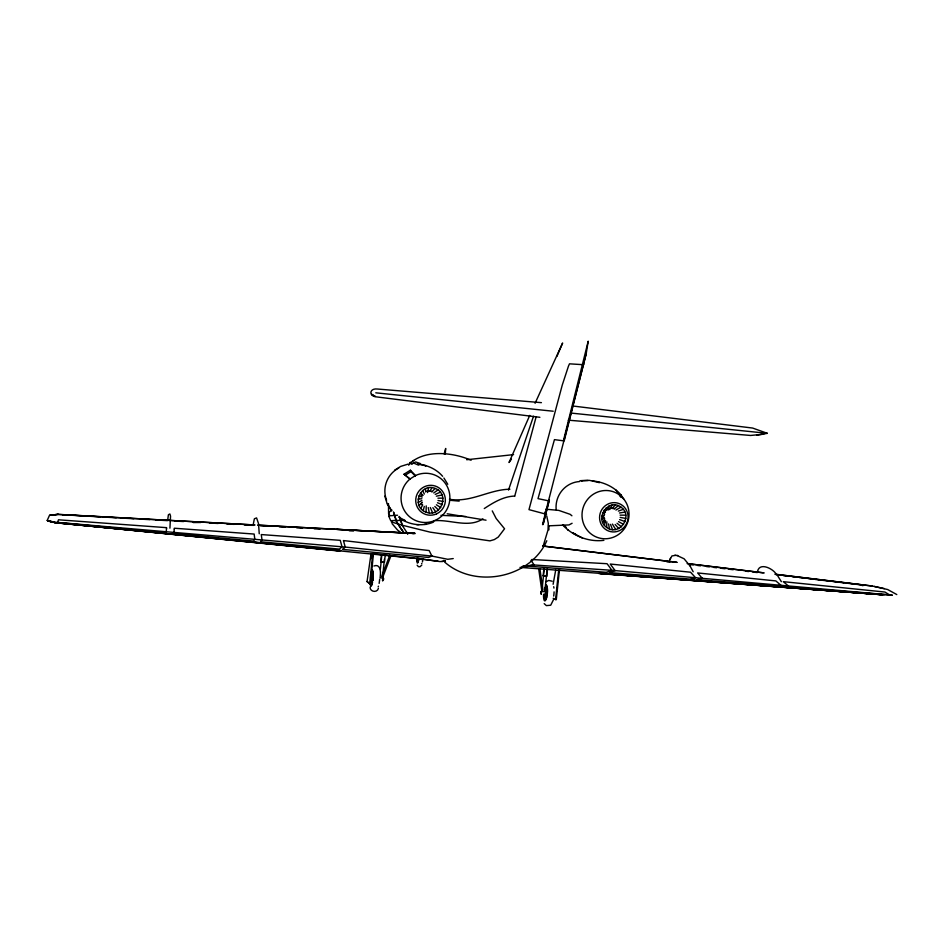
<?xml version="1.0" encoding="UTF-8"?>
<svg xmlns="http://www.w3.org/2000/svg" width="944" height="944" viewBox="0 0 944 944"><rect width="100%" height="100%" fill="white"/><g stroke="black" fill="none" stroke-linecap="round" stroke-linejoin="round"><path stroke-width="1.42" d="M546.187 592.431L545.561 591.345M426.086 512.155C410.782 506.999 420.151 482.231 435.042 488.402C450.3 493.582 440.954 518.268 426.086 512.155L426.228 505.878M606.697 527.448C593.918 518.752 608.502 497.594 620.999 507.152C633.731 515.849 619.181 536.959 606.697 527.448L606.839 521.843M544.251 576.029L546.753 576.159L547.496 569.114M544.393 544.511L543.248 545.856L548.004 529.973L548.299 523.259L546.718 515.908M380.184 576.69C380.845 572.418 380.739 563.403 373.895 565.987M388.456 503.577L388.609 513.772L389.589 514.893M544.759 576.064L544.063 575.746M543.886 568.689L543.142 575.769L544.051 575.958M541.856 591.404L544.228 568.725M169.932 528.18L170.545 516.132L169.885 513.961L168.398 514.728L167.761 519.542M445.261 454.123L445.698 448.471L444.117 453.911M369.635 584.135L372.679 554.069L373.435 554.128L370.402 584.194L367.051 581.539L370.98 554.234M381.813 562.034L380.774 561.798L381.494 554.635M380.397 569.055L381.86 554.671M384.409 559.273L382.509 578.023L379.901 577.858M383.63 562.199L384.479 562.187L385.211 555.013M547.154 569.079L544.771 591.723L542.139 591.51M555.556 599.664L558.659 570.188L559.391 570.259L556.287 599.723L553.172 598.307M371.299 577.834L371.476 576.194L371.629 578.011M563.403 440.801L564.229 440.777L586.189 353.752L588.206 341.185L563.403 440.801L554.447 439.633L538.009 498.633L548.464 500.816L549.361 499.942L548.806 499.647L586.189 353.752M253.039 525.513L254.373 518.775L256.579 517.914L258.526 523.578L259.246 533.773M371.122 558.612L371.535 555.745M553.113 584.289L555.674 570.247M546.092 593.422L545.667 594.673M372.314 580.289L371.96 583.994L372.467 581.811M427.585 492.567L428.576 487.788M608.078 510.149L608.974 506.019M418.204 558.199L417.496 561.007L417.567 558.494M193.225 522.539L200.671 522.504M542.54 524.604L548.464 500.816M543.071 524.581L549.255 500.001M604.42 525.253L605.588 520.651M543.425 523.141L549.361 499.942M423.207 510.621L424.293 506.432M514.657 496.391L536.074 417.047M553.68 599.31L550.694 605.234L546.364 605.611L544.192 603.617M388.609 513.772L389.317 512.155M533.513 416.233L508.497 490.101M340.796 550.435L55.554 522.74L47.2 520.451L49.501 515.33L58.257 514.338L49.796 515.247L58.115 514.362L253.96 524.947M757.548 571.403C759.483 562.117 772.334 568.382 775.744 573.468M669.721 560.134L671.904 555.945L675.562 555.343M381.695 576.489L389.789 555.237M382.709 577.409L390.804 556.158M670.028 559.261L670.476 558.164M556.889 356.431L562.624 343.002L535.083 403.277M529.749 415.395L509.017 462.525L511.447 459.162M382.827 577.339L382.674 580.973L382.485 579.935M378.402 588.383C377.34 593.115 369.729 591.923 370.119 587.062M609.741 509.618L612.007 505.052M429.992 491.293L431.856 487.659M421.85 565.031L419.962 566.778L418.393 566.648L417.13 565.208M546.8 540.747C530.209 578.401 475.103 588.985 444.577 562.022M420.812 508.379L422.711 504.946M602.779 522.516L604.691 519.153L604.207 517.465L601.894 519.424M548.924 529.879L548.853 525.702M612.208 508.627L615.169 504.922M408.646 465.168L410.416 462.997L409.79 462.607L410.947 462.324M431.904 492.001L435.042 488.402M418.204 465.003L413.791 463.126L412.776 463.539A7.894 0.92 -30.7 0 0 412.044 463.893M546.246 581.693L548.712 580.418L552.216 581.221M419.101 505.583L422.405 502.279M391.878 510.008L389.388 512.085M614.155 509.076L618.226 505.642M623.901 499.211L619.476 494.939A24.214 23.447 -72.3 0 0 582.472 510.315A24.214 23.447 -72.3 0 0 611.075 537.986A24.214 23.447 -72.3 0 0 623.901 499.211L620.975 494.868L619.783 495.824L621.128 497.405M418.947 464.896L420.422 463.598L415.69 461.935L411.254 464.047M484.272 508.556C493.417 502.55 503.329 496.461 514.586 496.072M433.744 492.98L437.922 489.936M482.903 518.811C468.507 528.628 449.71 518.999 433.615 520.781M404.044 474.195L410.369 470.23L415.537 475.505A24.686 24.343 -63.6 0 1 449.875 498.043A24.686 24.343 -63.6 0 1 414.77 520.132A24.686 24.343 -63.6 0 1 410.097 478.927L404.044 474.195L410.133 479.375M404.988 475.375L410.959 471.611L415.384 476.071M410.097 478.927L415.537 475.505M394.568 470.242L400.657 466.419L408.056 464.118M409.177 464.153C423.62 449.828 451.09 451.621 471.115 460.235M615.913 510.031L620.999 507.152M572.099 523.271L568.996 524.923L548.547 525.832M418.157 502.42L421.897 500.556M435.255 494.408L440.305 492.19M380.774 561.798L381.364 561.798M615.099 570.601L609.364 572.56L689.804 579.085L695.622 577.74L690.548 572.217L610.272 564.04L615.099 570.589M618.355 511.093L623.264 509.347M400.35 518.61C410.003 525.124 422.735 526.646 433.508 522.103M890.735 595.18L892.422 595.18L611.854 570.318L534.186 564.984L529.655 566.247L522.882 566.648M574.164 406.168L752.651 428.057L767.354 433.331L756.946 435.125M862.261 585.634L864.362 585.256L853.824 584.017M412.823 460.743L413.968 460.483M414.664 532.9L412.386 533.443L414.251 533.407L336.855 529.348M543.142 575.734L544.263 575.71M436.34 496.19L442.016 494.986M601.824 516.179L604.172 515.695L604.585 513.961L602.579 513.017M391.937 521.737L391.382 521.938L402.132 525.194M619.488 512.993L624.904 512.085M394.498 520.474L405.141 520.38M763.755 434.193L750.574 435.455L568.276 420.174M453.226 558.565L447.775 559.296L431.892 556.075L345.185 547.072L54.528 522.174L47.2 520.451M531 560.323L534.186 564.984L522.433 566.53M522.091 566.542L534.186 564.984M56.121 522.646L420.387 558.883L439.998 561.586L445.462 561.066M441.792 561.538L445.32 561.09M394.486 520.474L390.757 520.746L388.798 516.274M466.702 459.728L513.571 454.619M418.062 499.116L421.85 498.751M522.598 566.648L529.655 566.247L606.131 572.3A564.193 136.632 -80.8 0 0 611.854 570.318A563.273 127.416 -89 0 0 607.039 563.71L531.814 559.497M582.318 480.649L580.997 480.72L589.528 480.378L599.464 482.596L598.036 482.195M603.889 540.346C588.69 542.245 572.831 536.015 562.518 524.77M580.005 480.697L588.088 480.449M449.45 499.305C471.209 502.763 488.874 489.57 509.913 489.204M416.811 524.722L419.053 524.64M424.481 524.404L426.44 524.333M397.577 515.235L388.798 515.849L389.4 516.061M384.184 562.235L382.945 562.164M437.945 498.184L442.948 498.137M620.102 515.153L625.778 515.176M440.919 515.33L465.64 516.474M414.251 533.407L258.337 525.194M57.985 514.421L255.01 524.97M257.594 525.1L415.171 533.561M349.268 530.788L353.599 531.012M209.438 522.988L218.17 523.483M226.902 523.967L234.183 524.368M244.366 524.935L251.647 525.336M260.379 525.82L269.111 526.315M279.294 526.882L285.112 527.2M296.758 527.849L302.576 528.168M314.222 528.817L320.04 529.147M82.576 515.872L68.322 515.07M86.954 516.12L100.123 516.852M103.049 517.017L116.23 517.76M120.62 518.008L133.8 518.74M139.665 519.07L149.919 519.648M155.772 519.979L167.489 520.64M174.805 521.053L183.596 521.536M65.584 514.917L62.918 514.928M383.476 562.235L382.532 562.164M879.737 594.378L519.991 567.379M600.573 573.421L882.404 594.732M599.947 573.48L881.838 594.673M598.791 573.551L880.787 594.543M602.402 573.138L884.056 594.885M367.051 581.539L370.402 584.194M676.99 555.485L684.081 558.777L690.029 565.952M450.43 500.32L459.185 501.122M545.856 509.194L558.777 510.397L570.117 514.315L571.911 515.778M674.818 555.284L677.733 555.544M539.885 417.307L376.467 396.893C368.396 396.22 369.423 388.031 377.27 389.011L541.419 402.651M339.958 550.812L55.767 522.752L48.05 520.994M55.838 522.74L339.156 551.036M570.766 413.047L767.354 433.331M375.783 392.81L553.219 411.23M832.643 581.492L843.936 582.837M846.768 583.168L852.42 583.84M666.901 561.833L669.827 562.187M690.335 564.618L693.262 564.972M697.651 565.491L700.578 565.845M706.442 566.542L709.369 566.884M713.758 567.415L716.685 567.757M721.086 568.276L725.122 568.76M729.169 569.244L733.205 569.716M745.736 571.203L748.639 571.545M752.982 572.064L757.324 572.571M776.157 574.802L780.499 575.321M783.402 575.663L789.196 576.347M792.087 576.69L796.429 577.209M799.332 577.551L805.126 578.235M808.017 578.578L812.359 579.097M815.262 579.439L828.301 580.985M677.084 562.364L543.024 546.045M687.149 563.603L763.2 572.796M774.871 574.212L872.232 586.023L884.363 588.608M542.883 546.01L676.695 562.294M688.365 563.721L764.251 572.925M775.921 574.341L872.232 586.023L871.206 585.87M592.384 480.933C603.216 481.841 613.765 486.644 620.975 494.868M419.407 558.754L438.146 561.267M382.167 562.081L380.975 561.916M447.208 513.772L486.042 520.191M620.149 517.406L625.848 518.409M438.004 500.485L443.031 501.441M874.274 586.436L887.714 589.552L896.8 594.567M417.755 463.823C427.16 465.097 436.352 468.979 442.618 476.295M418.617 464.165L425.98 465.876L425.095 465.522M443.515 560.476L444.6 560.736M402.309 525.242L430.098 532.133L489.924 540.865L494.337 539.579L498.231 537.089L504.556 528.77L496.155 518.492L492.249 510.881M546.116 575.993L546.753 576.111M418.829 495.883L422.263 496.992M619.63 519.613L625.105 521.572M418.983 558.329L420.54 558.848L371.853 553.621M437.473 502.739L442.276 504.651M398.663 517.088L404.221 520.026M575.875 534.528L572.843 532.9L582.424 538.056M618.568 521.619L623.583 524.439M544.936 512.273L546.033 512.934L545.184 513.973L528.982 509.63L562.258 385.081L568.477 366.107L569.492 363.829L583.781 364.726M436.388 504.78L440.718 507.577M401.849 533.23L397.601 530.103L392.008 523.578M617.057 523.271L621.412 526.811M404.174 532.935L402.215 530.363M403.831 532.723L401.176 528.817M420.387 492.957L423.113 495.388M567.509 529.537L568.264 530.268M434.818 506.468L438.476 510.008M615.842 489.912L619.476 494.939M615.169 524.486L618.709 528.546M432.871 507.695L435.691 511.766M777.809 576.041L781.349 581.669M545.325 511.849L546.576 514.315M401.979 530.198L396.692 521.82L393.801 512.568M400.917 528.605L396.492 521.702L393.459 511.955M391.701 510.881L387.394 503.895L387.76 504.509M390.875 509.642L387.052 503.459L384.822 496.084M443.904 477.994L447.763 484.296M406.534 532.109L407.56 533.82M612.408 524.073L615.689 529.513M407.796 533.974L402.156 525.265L399.43 516.498M604.089 510.138L605.411 512.391M690.17 566.199L693.179 571.769M544.664 590.814L545.172 591.687M422.641 490.526L424.34 494.066M410.369 470.23L410.959 471.611M430.311 507.506L432.553 512.745M610.532 524.38L612.538 529.655M399.996 517.796L402.356 525.395M416.811 558.317L416.988 558.341A6.136 0.944 -85 0 0 417.39 563.108A6.136 0.944 -85 0 0 418.699 558.907M428.234 507.589L429.272 512.887M608.573 523.92L609.47 528.947M539.921 568.795L542.965 590.071M538.764 569.456L541.809 590.743M425.437 488.768L425.72 491.659M606.284 507.754L606.496 509.984M371.523 579.876L371.169 583.557L371.098 581.079M379.653 579.321A8.26 1.097 -85 0 1 379.122 583.38M378.45 586.189A8.26 1.097 -85 0 1 378.119 586.873M371.417 576.005A7.033 0.909 -85 0 1 372.951 571.616A7.033 0.909 -85 0 1 372.75 580.501M372.502 582.141A7.033 0.909 -85 0 1 371.429 585.233A7.033 0.909 -85 0 1 371.004 581.339M371.476 572.04A8.272 1.062 -85 0 1 372.915 572.76A8.272 1.062 -85 0 1 371.818 584.407A8.272 1.062 -85 0 1 370.378 583.628M370.626 577.681A8.272 1.062 -85 0 1 371.157 573.657M545.101 591.215A2.903 0.649 -85.4 0 1 546.139 590.767A2.903 0.649 -85.4 0 1 545.726 595.192A2.903 0.649 -85.4 0 1 544.841 594.106M544.558 590.625A6.903 1.558 -85.4 0 1 546.871 586.377A6.903 1.558 -85.4 0 1 547.154 595.133M546.847 596.75A6.903 1.558 -85.4 0 1 545.018 599.605A6.903 1.558 -85.4 0 1 544.228 594.165M545.691 584.891A8.118 1.829 -85.4 0 1 547.355 591.298A8.118 1.829 -85.4 0 1 545.172 600.785A8.118 1.829 -85.4 0 1 543.52 594.354M553.691 586.696A8.118 1.853 -85.4 0 1 553.951 588.1M554.081 591.876A8.118 1.853 -85.4 0 1 553.691 596.065M422.924 559.273A6.136 0.956 -85 0 1 422.428 561.928M421.862 563.356A6.136 0.956 -85 0 1 421.602 563.474M422.546 558.954A5.216 0.814 -85 0 1 422.346 560.181M418.664 559.863A5.216 0.802 -85 0 1 417.649 562.14A5.216 0.802 -85 0 1 417.354 558.105M560.158 570.459A223.268 51.92 -83.5 0 1 559.037 570.176M566.164 527.283A25.24 24.509 -72.3 0 1 563.226 524.77M556.181 509.689A25.24 24.509 -72.3 0 1 579.474 481.558M605.021 521.961A8.508 8.225 -72.3 0 1 603.9 520.097M603.299 517.985A8.508 8.225 -72.3 0 1 603.24 515.766M603.759 513.607A8.508 8.225 -72.3 0 1 614.45 508.568M386.592 500.261A25.7 25.394 -62.9 0 1 398.757 468.012M422.452 505.123A8.673 8.555 -63.8 0 1 421.272 503.211M421.095 496.591A8.673 8.555 -63.8 0 1 422.157 494.597M425.602 491.73A8.673 8.555 -63.8 0 1 432.163 491.482M540.971 591.959L541.195 594.331L541.655 590.625L540.652 593.328L540.971 591.959M418.216 559.462L418.204 561.267L418.463 558.518L418.216 559.462M174.298 529.065L173.802 533.667L253.452 541.089L254.821 539.331L254.148 534.056L174.333 528.227L174.298 529.065M372.219 572.512L371.865 576.206L372.219 572.512M166.545 528.439L166.073 532.947L57.596 522.445L58.469 519.802L166.592 527.661L166.545 528.439M545.738 596.431L545.266 599.145L545.738 596.431M546.057 586.696C544.818 592.041 548.145 587.498 546.057 586.696M383.299 579.321C383.465 581.705 383.771 576.041 383.299 579.321M371.322 578.79C371.724 588.041 372.927 566.99 371.322 578.79M418.086 559.698L417.791 561.774L418.086 559.698M371.865 581.858L371.476 584.631L371.865 581.858M372.467 571.97L372.538 574.754L372.467 571.97M546.718 592.183L547.048 594.944L547.355 591.687L546.718 592.183M372.62 577.516L372.703 580.3L373.01 576.985L372.62 577.516M373.01 572.902L372.656 576.607L373.01 572.902M545.16 595.865L544.653 598.071L544.995 594.449L545.16 595.865M547.06 587.652L546.718 591.286L547.06 587.652M545.29 588.124L545.337 590.838L545.667 587.215L545.29 588.124M546.375 594.909L546.033 598.543L546.375 594.909M261.925 539.98L260.556 541.75L339.392 549.101L342.011 546.8L340.265 540.334L261.264 534.564L262.007 539.944M431.892 556.075L428.47 557.467L342.507 549.384A580.914 60.699 -82.9 0 0 345.185 547.072A579.675 56.51 -86.4 0 0 343.404 540.558L429.178 550.564L431.892 556.075M702.324 578.389L696.92 579.663L775.295 586.012L780.948 585.304L775.85 580.914L697.651 572.949L702.324 578.389M787.473 585.976L782.753 586.613L889.626 594.932L884.917 592.041L783.308 581.669L788.382 585.964L787.473 585.976M55.554 522.74L47.755 520.911L55.554 522.74M375.205 396.445L371.606 394.309L375.205 396.445M622.745 528.557A14.703 14.219 -72.3 0 0 619.016 503.541A14.703 14.219 -72.3 0 0 599.723 519.766A14.703 14.219 -72.3 0 0 622.745 528.557M436.576 513.855A14.986 14.774 -63.8 0 0 439.255 488.072A14.986 14.774 -63.8 0 0 415.808 498.88A14.986 14.774 -63.8 0 0 436.576 513.855"/></g></svg>
